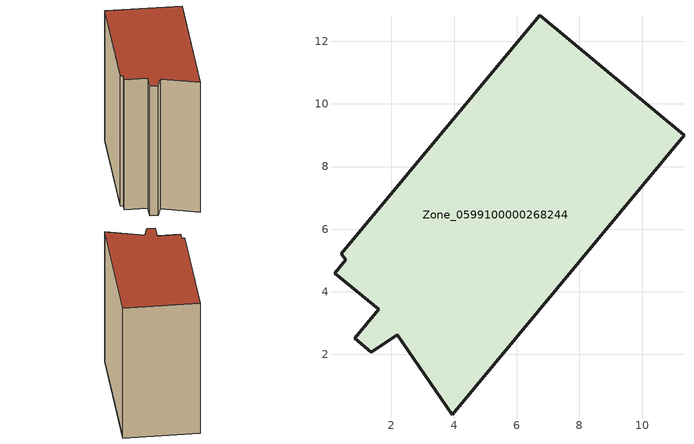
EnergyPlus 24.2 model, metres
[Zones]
Zone_0599100000268244
 floor ground (C_G): 11.34,9 3.94,0.08 2.18,2.63 1.36,2.07 0.83,2.51 1.6,3.44 0.18,4.59 0.54,5.02 0.4,5.22 6.73,12.82 z0
 wall outside (C_F): 3.94,0.08 11.34,9 6.73,12.82 0.4,5.22 0.54,5.02 0.18,4.59 1.6,3.44 0.83,2.51 1.36,2.07 2.18,2.63 3.94,0.08 z0:11.62
 roof outside (C_R): 0.4,5.22 0.54,5.02 0.18,4.59 1.6,3.44 0.83,2.51 1.36,2.07 2.18,2.63 3.94,0.08 11.34,9 6.73,12.82 z11.62
[BUILDING]
Pand.0599100000268244: North Axis=0; Terrain=City; Loads Convergence Tolerance Value=0.04; Temperature Convergence Tolerance Value=0.4; Solar Distribution=FullExterior; Maximum Number of Warmup Days=25; Minimum Number of Warmup Days=1
[Site:Location]
Rotterdam.The.Hague.AP_ZH_NLD Design_Conditions: Latitude=51.96; Longitude=4.45; Time Zone=1; Elevation=-4.5
[SITE:GROUNDTEMPERATURE:BUILDINGSURFACE]
18, 18, 18, 18, 18, 18, 18, 18, 18, 18, 18, 18
[MATERIAL] Thermal Absorptance=0.9; Solar Absorptance=0.7; Visible Absorptance=0.7
Name | Roughness | Thickness | Conductivity | Density | Specific Heat
G.TC.1946 | MediumSmooth | 0.15 | 1 | 540 | 1210
F.TC.1946 | Rough | 0.3 | 0.857143 | 1920 | 840
R.TC.1946 | MediumRough | 0.2 | 0.909091 | 1500 | 1000
[CONSTRUCTION]
C_G: G.TC.1946
C_F: F.TC.1946
C_R: R.TC.1946
[ZONE]
Zone_0599100000268244: Type=1; Multiplier=1; Ceiling Height=Autocalculate; Volume=Autocalculate; Floor Area=autocalculate; Part of Total Floor Area=Yes
[ZONEINFILTRATION:DESIGNFLOWRATE]
Infil_Zone_0599100000268244: Zone or ZoneList or Space or SpaceList=Zone_0599100000268244; Schedule=AlwaysOn; Design Flow Rate Calculation Method=Flow/Area; Flow Rate per Floor Area=0.003; Constant Term Coefficient=1; Temperature Term Coefficient=0; Velocity Term Coefficient=0; Velocity Squared Term Coefficient=0
[HVACTEMPLATE:ZONE:IDEALLOADSAIRSYSTEM]
Zone_0599100000268244: Maximum Heating Supply Air Temperature=50; Minimum Cooling Supply Air Temperature=13; Maximum Heating Supply Air Humidity Ratio=0.0156; Minimum Cooling Supply Air Humidity Ratio=0.0077; Heating Limit=NoLimit; Cooling Limit=NoLimit; Dehumidification Control Type=ConstantSensibleHeatRatio; Cooling Sensible Heat Ratio=0.7; Dehumidification Setpoint=60; Humidification Control Type=None; Humidification Setpoint=30; Outdoor Air Method=None; Outdoor Air Flow Rate per Person=0.00944; Outdoor Air Flow Rate per Zone Floor Area=0; Outdoor Air Flow Rate per Zone=0; Demand Controlled Ventilation Type=None; Outdoor Air Economizer Type=NoEconomizer; Heat Recovery Type=None; Sensible Heat Recovery Effectiveness=0.7; Latent Heat Recovery Effectiveness=0.65
[ZONECONTROL:THERMOSTAT]
ThermostatControl_Zone_0599100000268244: Zone or ZoneList=Zone_0599100000268244; Control Type Schedule=DualSetpointControlType; Control 1=Thermostat_Zone_0599100000268244; Temperature Difference Between Cutout And Setpoint=0
[THERMOSTATSETPOINT:DUALSETPOINT]
Thermostat_Zone_0599100000268244: Heating Setpoint Temperature Schedule=HeatingSetpoint_Zone_0599100000268244; Cooling Setpoint Temperature Schedule=CoolingSetpoint_Zone_0599100000268244
[SCHEDULE:COMPACT]
HeatingSetpoint_Zone_0599100000268244: Through: 12/31, For: AllDays, Until: 24:00, 21
CoolingSetpoint_Zone_0599100000268244: Through: 12/31, For: AllDays, Until: 24:00, 24
DualSetpointControlType: Through: 12/31, For: AllDays, Until: 24:00, 4
AlwaysOn: Through: 12/31, For: AllDays, Until: 24:00, 1
